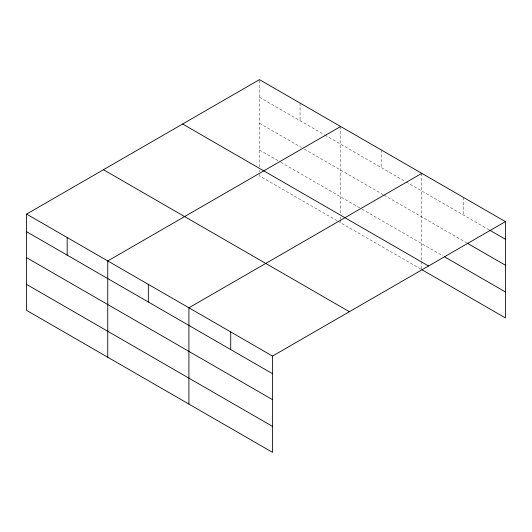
<?xml version="1.0" encoding="UTF-8"?>
<svg xmlns="http://www.w3.org/2000/svg" width="532" height="532" viewBox="0 0 532 532"><rect width="100%" height="100%" fill="white"/><g stroke="black" fill="none" stroke-linecap="round" stroke-linejoin="round"><path stroke-width="0.4" stroke-dasharray="2.66 2" d="M259.476 167.001L259.476 79.64M259.476 97.27L324.261 134.669M324.972 135.081L405.411 181.525M406.122 181.937L489.101 229.844M259.476 123.225L301.478 147.477M304.324 149.12L383.346 194.739M384.057 195.151L466.424 242.705M259.476 149.971L280.118 161.888M280.829 162.3L361.275 208.743M361.986 209.156L443.043 255.952M337.069 220.727L259.476 175.926L259.476 172.681M337.78 221.139L421.071 269.225M463.591 197.485L463.591 215.114M421.783 173.346L421.783 260.713M421.783 261.525L421.783 268.826M381.211 149.924L381.211 167.547M340.633 126.496L340.633 213.857M340.633 217.103L340.633 218.725M340.633 219.536L340.633 222.782M300.055 103.068L300.055 120.698M259.476 170.247L259.476 171.869"/><path stroke-width="0.8" d="M421.783 269.638L505.4 317.91L505.4 221.625L259.476 79.64L26.6 214.09L26.6 310.375L272.524 452.36L272.524 356.074L26.6 214.09M340.633 126.496L107.757 260.946L107.757 357.231M421.783 173.346L188.907 307.795L188.907 404.087M272.524 356.074L505.4 221.625M489.812 230.25L505.4 239.254M467.136 243.117L505.4 265.209M444.459 256.77L505.4 291.955M182.629 124.009L428.553 265.993M103.447 169.721L349.371 311.705M26.6 231.719L272.524 373.703M26.6 257.674L272.524 399.658M26.6 284.421L272.524 426.405M230.715 331.935L230.715 349.564M148.335 284.374L148.335 301.996M67.178 237.518L67.178 255.147"/></g></svg>
